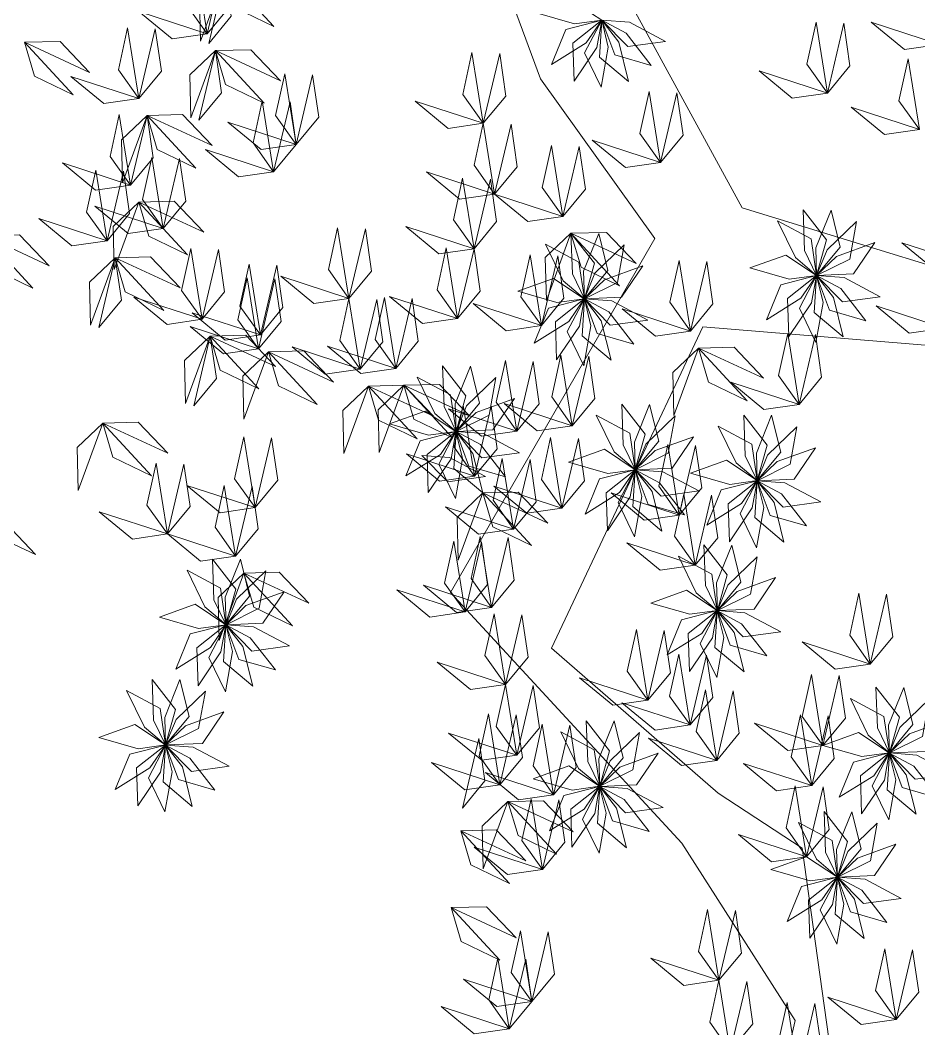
# Model space of a CAD drawing. Header units: millimetres. Extents: x 930 to 6336, y 2219 to 4338.
# Drawn here: x 4420.6 to 4495.7, y 3952.2 to 4036.6 of the extents above; entities that cross this region are included whole.
import ezdxf

# ---------------------------------------------------------------- set-up
doc = ezdxf.new("R2010")
doc.units = ezdxf.units.MM
doc.layers.add('piante', color=102, linetype='Continuous', lineweight=18)

msp = doc.modelspace()

# ---------------------------------------------------------------- linework, layer by layer
at = {"layer": 'piante', "linetype": 'Continuous', "lineweight": 0}
for points in [[(4552.26, 4035.324), (4542.437, 4006.867), (4508.041, 4012.605), (4480.965, 4020.929), (4468.886, 4043.069), (4459.805, 4067.971), (4451.634, 4079.85), (4427.44, 4088.056), (4413.271, 4094.408)], [(4409.917, 4083.002), (4422.823, 4081.03), (4439.874, 4074.56), (4451.103, 4066.885), (4464.092, 4031.721), (4473.645, 4018.343), (4456.56, 3988.74), (4475.901, 3967.746), (4485.395, 3952.927), (4480.129, 3930.055)], [(4488.217, 3951.369), (4485.985, 3967.333), (4478.959, 3971.95), (4465.026, 3984.064), (4477.671, 4010.963), (4512.185, 4008.106), (4543.7, 4002.486)]]:
    msp.add_lwpolyline(points, dxfattribs=at)
at = {"layer": 'piante', "lineweight": 0}
for points in [[(4436.216, 4035.489), (4434.499, 4037.906), (4435.267, 4041.412), (4436.216, 4035.489)], [(4436.216, 4035.489), (4434.499, 4037.906), (4435.267, 4041.412), (4436.216, 4035.489)], [(4436.216, 4035.489), (4438.103, 4037.775), (4437.591, 4041.327), (4436.216, 4035.489)], [(4436.216, 4035.489), (4438.103, 4037.775), (4437.591, 4041.327), (4436.216, 4035.489)], [(4437.721, 4040.507), (4435.575, 4038.462), (4435.66, 4034.875), (4437.721, 4040.507)], [(4436.346, 4034.669), (4438.233, 4036.955), (4437.721, 4040.507), (4436.346, 4034.669)], [(4437.721, 4040.507), (4438.56, 4037.664), (4441.791, 4036.101), (4437.721, 4040.507)], [(4463.651, 4037.251), (4466.927, 4036.311), (4469.213, 4036.624), (4466.644, 4038.332), (4463.651, 4037.251)], [(4436.216, 4035.489), (4433.281, 4035.066), (4430.514, 4037.35), (4436.216, 4035.489)], [(4436.216, 4035.489), (4433.281, 4035.066), (4430.514, 4037.35), (4436.216, 4035.489)], [(4465.025, 4032.903), (4467.915, 4034.709), (4469.212, 4036.617), (4466.224, 4035.85), (4465.025, 4032.903)], [(4466.899, 4031.518), (4468.805, 4034.344), (4469.213, 4036.614), (4466.796, 4034.698), (4466.899, 4031.518)], [(4469.175, 4031.015), (4469.766, 4034.371), (4469.216, 4036.612), (4467.787, 4033.878), (4469.175, 4031.015)], [(4471.458, 4031.481), (4470.633, 4034.788), (4469.22, 4036.611), (4469.026, 4033.532), (4471.458, 4031.481)], [(4473.355, 4032.835), (4471.256, 4035.521), (4469.223, 4036.611), (4470.298, 4033.72), (4473.355, 4032.835)], [(4474.537, 4034.844), (4471.527, 4036.444), (4469.227, 4036.613), (4471.384, 4034.409), (4474.537, 4034.844)], [(4488.084, 4030.521), (4486.368, 4032.938), (4487.136, 4036.443), (4488.084, 4030.521)], [(4488.084, 4030.521), (4489.971, 4032.807), (4489.459, 4036.359), (4488.084, 4030.521)], [(4497.459, 4034.596), (4494.525, 4034.173), (4491.757, 4036.457), (4497.459, 4034.596)], [(4430.506, 4030.057), (4428.79, 4032.474), (4429.558, 4035.979), (4430.506, 4030.057)], [(4430.506, 4030.057), (4432.393, 4032.343), (4431.881, 4035.895), (4430.506, 4030.057)], [(4420.949, 4034.776), (4423.912, 4034.847), (4426.388, 4032.249), (4420.949, 4034.776)], [(4420.949, 4034.776), (4421.788, 4031.933), (4425.019, 4030.37), (4420.949, 4034.776)], [(4436.901, 4034.079), (4434.755, 4032.034), (4434.84, 4028.446), (4436.901, 4034.079)], [(4435.526, 4028.241), (4437.413, 4030.527), (4436.901, 4034.079), (4435.526, 4028.241)], [(4436.901, 4034.079), (4439.864, 4034.15), (4442.34, 4031.552), (4436.901, 4034.079)], [(4436.901, 4034.079), (4437.74, 4031.236), (4440.971, 4029.673), (4436.901, 4034.079)], [(4459.309, 4027.987), (4457.592, 4030.404), (4458.36, 4033.91), (4459.309, 4027.987)], [(4459.309, 4027.987), (4461.196, 4030.273), (4460.684, 4033.825), (4459.309, 4027.987)], [(4495.789, 4027.466), (4494.073, 4029.883), (4494.841, 4033.388), (4495.789, 4027.466)], [(4430.506, 4030.057), (4427.572, 4029.633), (4424.804, 4031.917), (4430.506, 4030.057)], [(4443.661, 4026.22), (4441.945, 4028.637), (4442.713, 4032.142), (4443.661, 4026.22)], [(4443.661, 4026.22), (4445.548, 4028.506), (4445.036, 4032.058), (4443.661, 4026.22)], [(4488.084, 4030.521), (4485.15, 4030.098), (4482.382, 4032.382), (4488.084, 4030.521)], [(4474.127, 4024.714), (4472.411, 4027.131), (4473.179, 4030.637), (4474.127, 4024.714)], [(4474.127, 4024.714), (4476.014, 4027), (4475.502, 4030.552), (4474.127, 4024.714)], [(4441.774, 4023.934), (4440.058, 4026.351), (4440.826, 4029.856), (4441.774, 4023.934)], [(4441.774, 4023.934), (4443.661, 4026.22), (4443.149, 4029.772), (4441.774, 4023.934)], [(4459.309, 4027.987), (4456.375, 4027.564), (4453.607, 4029.848), (4459.309, 4027.987)], [(4429.816, 4022.808), (4428.1, 4025.225), (4428.868, 4028.731), (4429.816, 4022.808)], [(4431.191, 4028.646), (4429.045, 4026.601), (4429.13, 4023.014), (4431.191, 4028.646)], [(4429.816, 4022.808), (4431.703, 4025.094), (4431.191, 4028.646), (4429.816, 4022.808)], [(4431.191, 4028.646), (4434.155, 4028.717), (4436.631, 4026.119), (4431.191, 4028.646)], [(4431.191, 4028.646), (4432.031, 4025.803), (4435.261, 4024.241), (4431.191, 4028.646)], [(4495.789, 4027.466), (4492.855, 4027.043), (4490.087, 4029.327), (4495.789, 4027.466)], [(4443.661, 4026.22), (4440.727, 4025.797), (4437.959, 4028.081), (4443.661, 4026.22)], [(4460.257, 4022.065), (4458.541, 4024.482), (4459.309, 4027.987), (4460.257, 4022.065)], [(4460.257, 4022.065), (4462.144, 4024.351), (4461.632, 4027.903), (4460.257, 4022.065)], [(4465.959, 4020.204), (4464.243, 4022.621), (4465.011, 4026.126), (4465.959, 4020.204)], [(4465.959, 4020.204), (4467.846, 4022.49), (4467.334, 4026.042), (4465.959, 4020.204)], [(4474.127, 4024.714), (4471.193, 4024.291), (4468.425, 4026.575), (4474.127, 4024.714)], [(4432.536, 4019.195), (4430.82, 4021.612), (4431.588, 4025.118), (4432.536, 4019.195)], [(4441.774, 4023.934), (4438.84, 4023.51), (4436.072, 4025.794), (4441.774, 4023.934)], [(4429.816, 4022.808), (4426.882, 4022.385), (4424.114, 4024.669), (4429.816, 4022.808)], [(4432.536, 4019.195), (4434.424, 4021.481), (4433.912, 4025.033), (4432.536, 4019.195)], [(4427.843, 4018.149), (4426.127, 4020.566), (4426.895, 4024.072), (4427.843, 4018.149)], [(4427.843, 4018.149), (4429.73, 4020.436), (4429.218, 4023.987), (4427.843, 4018.149)], [(4460.257, 4022.065), (4457.323, 4021.641), (4454.555, 4023.926), (4460.257, 4022.065)], [(4458.533, 4017.486), (4456.816, 4019.903), (4457.584, 4023.409), (4458.533, 4017.486)], [(4458.533, 4017.486), (4460.42, 4019.773), (4459.908, 4023.324), (4458.533, 4017.486)], [(4465.959, 4020.204), (4463.025, 4019.781), (4460.257, 4022.065), (4465.959, 4020.204)], [(4432.536, 4019.195), (4429.602, 4018.772), (4426.835, 4021.056), (4432.536, 4019.195)], [(4430.502, 4021.398), (4428.355, 4019.353), (4428.44, 4015.765), (4430.502, 4021.398)], [(4430.502, 4021.398), (4433.465, 4021.469), (4435.941, 4018.871), (4430.502, 4021.398)], [(4430.502, 4021.398), (4431.341, 4018.555), (4434.571, 4016.992), (4430.502, 4021.398)], [(4486.058, 4020.747), (4486.177, 4017.34), (4487.181, 4015.264), (4488.011, 4018.234), (4486.058, 4020.747)], [(4488.389, 4020.728), (4487.112, 4017.567), (4487.184, 4015.262), (4489.151, 4017.638), (4488.389, 4020.728)], [(4427.843, 4018.149), (4424.909, 4017.726), (4422.141, 4020.01), (4427.843, 4018.149)], [(4448.078, 4013.334), (4446.362, 4015.751), (4447.13, 4019.256), (4448.078, 4013.334)], [(4458.533, 4017.486), (4455.599, 4017.063), (4452.831, 4019.347), (4458.533, 4017.486)], [(4483.921, 4019.816), (4485.416, 4016.753), (4487.177, 4015.264), (4486.727, 4018.315), (4483.921, 4019.816)], [(4490.51, 4019.762), (4488.058, 4017.395), (4487.187, 4015.259), (4489.95, 4016.63), (4490.51, 4019.762)], [(4417.564, 4018.588), (4420.527, 4018.659), (4423.003, 4016.061), (4417.564, 4018.588)], [(4417.564, 4018.588), (4418.403, 4015.745), (4421.633, 4014.182), (4417.564, 4018.588)], [(4448.078, 4013.334), (4449.965, 4015.62), (4449.453, 4019.172), (4448.078, 4013.334)], [(4466.644, 4018.794), (4464.498, 4016.749), (4464.583, 4013.161), (4466.644, 4018.794)], [(4466.644, 4018.794), (4469.608, 4018.864), (4472.084, 4016.267), (4466.644, 4018.794)], [(4466.644, 4018.794), (4466.763, 4015.387), (4467.767, 4013.311), (4468.597, 4016.281), (4466.644, 4018.794)], [(4466.644, 4018.794), (4467.484, 4015.951), (4470.714, 4014.388), (4466.644, 4018.794)], [(4468.975, 4018.775), (4467.698, 4015.614), (4467.771, 4013.309), (4469.737, 4015.685), (4468.975, 4018.775)], [(4457.158, 4011.648), (4455.441, 4014.065), (4456.209, 4017.571), (4457.158, 4011.648)], [(4464.507, 4017.863), (4466.002, 4014.8), (4467.764, 4013.311), (4467.313, 4016.362), (4464.507, 4017.863)], [(4471.096, 4017.809), (4468.644, 4015.442), (4467.773, 4013.306), (4470.536, 4014.677), (4471.096, 4017.809)], [(4492.055, 4018.018), (4488.852, 4016.852), (4487.188, 4015.255), (4490.269, 4015.384), (4492.055, 4018.018)], [(4500.02, 4016.135), (4497.086, 4015.712), (4494.318, 4017.996), (4500.02, 4016.135)], [(4428.528, 4016.739), (4426.382, 4014.694), (4426.467, 4011.106), (4428.528, 4016.739)], [(4427.153, 4010.901), (4429.04, 4013.187), (4428.528, 4016.739), (4427.153, 4010.901)], [(4428.528, 4016.739), (4431.492, 4016.81), (4433.968, 4014.212), (4428.528, 4016.739)], [(4428.528, 4016.739), (4429.367, 4013.896), (4432.598, 4012.333), (4428.528, 4016.739)], [(4435.793, 4011.588), (4434.077, 4014.005), (4434.845, 4017.51), (4435.793, 4011.588)], [(4435.793, 4011.588), (4437.68, 4013.874), (4437.168, 4017.426), (4435.793, 4011.588)], [(4457.158, 4011.648), (4459.045, 4013.934), (4458.533, 4017.486), (4457.158, 4011.648)], [(4464.169, 4011.059), (4462.452, 4013.476), (4463.22, 4016.982), (4464.169, 4011.059)], [(4464.169, 4011.059), (4466.056, 4013.345), (4465.544, 4016.897), (4464.169, 4011.059)], [(4481.609, 4015.886), (4484.886, 4014.947), (4487.171, 4015.26), (4484.602, 4016.967), (4481.609, 4015.886)], [(4440.666, 4010.279), (4438.95, 4012.696), (4439.718, 4016.201), (4440.666, 4010.279)], [(4440.666, 4010.279), (4442.553, 4012.565), (4442.042, 4016.117), (4440.666, 4010.279)], [(4472.641, 4016.065), (4469.439, 4014.899), (4467.774, 4013.302), (4470.856, 4013.431), (4472.641, 4016.065)], [(4476.632, 4010.593), (4474.916, 4013.009), (4475.684, 4016.515), (4476.632, 4010.593)], [(4476.632, 4010.593), (4478.519, 4012.879), (4478.008, 4016.431), (4476.632, 4010.593)], [(4440.511, 4009.127), (4438.794, 4011.544), (4439.562, 4015.05), (4440.511, 4009.127)], [(4448.078, 4013.334), (4445.144, 4012.91), (4442.376, 4015.194), (4448.078, 4013.334)], [(4462.196, 4013.933), (4465.472, 4012.994), (4467.757, 4013.307), (4465.188, 4015.014), (4462.196, 4013.933)], [(4482.983, 4011.539), (4485.873, 4013.345), (4487.17, 4015.253), (4484.182, 4014.486), (4482.983, 4011.539)], [(4484.857, 4010.153), (4486.763, 4012.979), (4487.172, 4015.249), (4484.754, 4013.334), (4484.857, 4010.153)], [(4487.133, 4009.65), (4487.725, 4013.007), (4487.175, 4015.247), (4485.745, 4012.514), (4487.133, 4009.65)], [(4489.417, 4010.116), (4488.592, 4013.423), (4487.178, 4015.246), (4486.984, 4012.168), (4489.417, 4010.116)], [(4491.313, 4011.471), (4489.215, 4014.157), (4487.182, 4015.247), (4488.257, 4012.355), (4491.313, 4011.471)], [(4492.495, 4013.48), (4489.485, 4015.08), (4487.185, 4015.249), (4489.343, 4013.045), (4492.495, 4013.48)], [(4440.511, 4009.127), (4442.398, 4011.413), (4441.886, 4014.965), (4440.511, 4009.127)], [(4435.793, 4011.588), (4432.859, 4011.164), (4430.091, 4013.448), (4435.793, 4011.588)], [(4449.026, 4007.411), (4447.31, 4009.828), (4448.078, 4013.334), (4449.026, 4007.411)], [(4451.99, 4007.482), (4450.274, 4009.899), (4451.042, 4013.404), (4451.99, 4007.482)], [(4457.158, 4011.648), (4454.224, 4011.225), (4451.456, 4013.509), (4457.158, 4011.648)], [(4451.99, 4007.482), (4453.877, 4009.768), (4453.365, 4013.32), (4451.99, 4007.482)], [(4463.569, 4009.586), (4466.46, 4011.392), (4467.756, 4013.3), (4464.769, 4012.533), (4463.569, 4009.586)], [(4465.444, 4008.2), (4467.349, 4011.026), (4467.758, 4013.296), (4465.34, 4011.381), (4465.444, 4008.2)], [(4449.026, 4007.411), (4450.913, 4009.697), (4450.401, 4013.249), (4449.026, 4007.411)], [(4464.169, 4011.059), (4461.235, 4010.636), (4458.467, 4012.92), (4464.169, 4011.059)], [(4467.719, 4007.697), (4468.311, 4011.054), (4467.761, 4013.294), (4466.331, 4010.561), (4467.719, 4007.697)], [(4470.003, 4008.163), (4469.178, 4011.47), (4467.764, 4013.293), (4467.57, 4010.215), (4470.003, 4008.163)], [(4471.899, 4009.518), (4469.801, 4012.204), (4467.768, 4013.294), (4468.843, 4010.402), (4471.899, 4009.518)], [(4473.081, 4011.527), (4470.072, 4013.127), (4467.771, 4013.296), (4469.929, 4011.092), (4473.081, 4011.527)], [(4476.632, 4010.593), (4473.698, 4010.169), (4470.93, 4012.453), (4476.632, 4010.593)], [(4497.861, 4010.851), (4494.927, 4010.427), (4492.16, 4012.711), (4497.861, 4010.851)], [(4440.666, 4010.279), (4437.732, 4009.856), (4434.964, 4012.14), (4440.666, 4010.279)], [(4440.511, 4009.127), (4437.576, 4008.704), (4434.809, 4010.988), (4440.511, 4009.127)], [(4436.479, 4010.177), (4434.332, 4008.132), (4434.417, 4004.545), (4436.479, 4010.177)], [(4435.103, 4004.339), (4436.99, 4006.626), (4436.479, 4010.177), (4435.103, 4004.339)], [(4436.479, 4010.177), (4439.442, 4010.248), (4441.918, 4007.65), (4436.479, 4010.177)], [(4436.479, 4010.177), (4437.318, 4007.334), (4440.548, 4005.772), (4436.479, 4010.177)], [(4485.715, 4004.466), (4483.999, 4006.883), (4484.767, 4010.388), (4485.715, 4004.466)], [(4485.715, 4004.466), (4487.602, 4006.752), (4487.09, 4010.304), (4485.715, 4004.466)], [(4449.026, 4007.411), (4446.092, 4006.988), (4443.324, 4009.272), (4449.026, 4007.411)], [(4451.99, 4007.482), (4449.056, 4007.058), (4446.288, 4009.342), (4451.99, 4007.482)], [(4477.318, 4009.182), (4475.172, 4007.137), (4475.257, 4003.55), (4477.318, 4009.182)], [(4477.318, 4009.182), (4480.281, 4009.253), (4482.757, 4006.655), (4477.318, 4009.182)], [(4477.318, 4009.182), (4478.157, 4006.339), (4481.387, 4004.776), (4477.318, 4009.182)], [(4441.352, 4008.869), (4439.206, 4006.823), (4439.291, 4003.236), (4441.352, 4008.869)], [(4441.352, 4008.869), (4444.315, 4008.939), (4446.791, 4006.341), (4441.352, 4008.869)], [(4441.352, 4008.869), (4442.191, 4006.025), (4445.421, 4004.463), (4441.352, 4008.869)], [(4466.748, 4002.677), (4465.032, 4005.093), (4465.8, 4008.599), (4466.748, 4002.677)], [(4466.748, 4002.677), (4468.635, 4004.963), (4468.124, 4008.515), (4466.748, 4002.677)], [(4455.908, 4007.69), (4456.027, 4004.283), (4457.031, 4002.206), (4457.861, 4005.177), (4455.908, 4007.69)], [(4458.239, 4007.671), (4456.962, 4004.51), (4457.035, 4002.205), (4459.001, 4004.581), (4458.239, 4007.671)], [(4462.102, 4002.228), (4460.386, 4004.645), (4461.154, 4008.15), (4462.102, 4002.228)], [(4462.102, 4002.228), (4463.989, 4004.514), (4463.477, 4008.066), (4462.102, 4002.228)], [(4453.771, 4006.759), (4455.266, 4003.696), (4457.028, 4002.207), (4456.577, 4005.258), (4453.771, 4006.759)], [(4460.36, 4006.705), (4457.908, 4004.338), (4457.037, 4002.202), (4459.8, 4003.573), (4460.36, 4006.705)], [(4449.711, 4006.001), (4447.565, 4003.956), (4447.65, 4000.368), (4449.711, 4006.001)], [(4449.711, 4006.001), (4452.675, 4006.071), (4455.151, 4003.474), (4449.711, 4006.001)], [(4449.711, 4006.001), (4450.551, 4003.158), (4453.781, 4001.595), (4449.711, 4006.001)], [(4452.675, 4006.071), (4450.529, 4004.026), (4450.614, 4000.439), (4452.675, 4006.071)], [(4452.675, 4006.071), (4455.639, 4006.142), (4458.115, 4003.544), (4452.675, 4006.071)], [(4452.675, 4006.071), (4453.514, 4003.228), (4456.745, 4001.666), (4452.675, 4006.071)], [(4485.715, 4004.466), (4482.781, 4004.043), (4480.013, 4006.327), (4485.715, 4004.466)], [(4461.906, 4004.961), (4458.703, 4003.795), (4457.038, 4002.198), (4460.12, 4002.327), (4461.906, 4004.961)], [(4462.102, 4002.228), (4459.168, 4001.805), (4456.4, 4004.089), (4462.102, 4002.228)], [(4458.582, 3998.469), (4456.865, 4000.886), (4457.633, 4004.392), (4458.582, 3998.469)], [(4458.582, 3998.469), (4460.469, 4000.756), (4459.957, 4004.307), (4458.582, 3998.469)], [(4466.748, 4002.677), (4463.814, 4002.253), (4461.046, 4004.537), (4466.748, 4002.677)], [(4470.891, 4004.492), (4471.01, 4001.086), (4472.014, 3999.009), (4472.844, 4001.98), (4470.891, 4004.492)], [(4473.221, 4004.473), (4471.945, 4001.313), (4472.017, 3999.008), (4473.983, 4001.384), (4473.221, 4004.473)], [(4451.46, 4002.829), (4454.736, 4001.89), (4457.021, 4002.203), (4454.452, 4003.91), (4451.46, 4002.829)], [(4468.754, 4003.562), (4470.248, 4000.498), (4472.01, 3999.01), (4471.56, 4002.061), (4468.754, 4003.562)], [(4475.343, 4003.508), (4472.891, 4001.14), (4472.019, 3999.005), (4474.782, 4000.376), (4475.343, 4003.508)], [(4481.091, 4003.573), (4481.21, 4000.167), (4482.214, 3998.09), (4483.044, 4001.061), (4481.091, 4003.573)], [(4483.421, 4003.554), (4482.145, 4000.394), (4482.217, 3998.088), (4484.184, 4000.465), (4483.421, 4003.554)], [(4427.495, 4002.906), (4425.349, 4000.861), (4425.434, 3997.274), (4427.495, 4002.906)], [(4427.495, 4002.906), (4430.459, 4002.977), (4432.935, 4000.379), (4427.495, 4002.906)], [(4427.495, 4002.906), (4428.335, 4000.063), (4431.565, 3998.5), (4427.495, 4002.906)], [(4478.954, 4002.642), (4480.448, 3999.579), (4482.21, 3998.09), (4481.76, 4001.142), (4478.954, 4002.642)], [(4485.543, 4002.589), (4483.091, 4000.221), (4482.22, 3998.085), (4484.982, 3999.457), (4485.543, 4002.589)], [(4440.228, 3995.827), (4438.511, 3998.244), (4439.279, 4001.75), (4440.228, 3995.827)], [(4440.228, 3995.827), (4442.115, 3998.114), (4441.603, 4001.666), (4440.228, 3995.827)], [(4452.833, 3998.481), (4455.724, 4000.288), (4457.02, 4002.196), (4454.033, 4001.429), (4452.833, 3998.481)], [(4454.708, 3997.096), (4456.613, 3999.922), (4457.022, 4002.192), (4454.604, 4000.277), (4454.708, 3997.096)], [(4456.983, 3996.593), (4457.575, 3999.95), (4457.025, 4002.19), (4455.596, 3999.457), (4456.983, 3996.593)], [(4459.267, 3997.059), (4458.442, 4000.366), (4457.028, 4002.189), (4456.834, 3999.111), (4459.267, 3997.059)], [(4461.163, 3998.414), (4459.065, 4001.099), (4457.032, 4002.189), (4458.107, 3999.298), (4461.163, 3998.414)], [(4462.345, 4000.423), (4459.336, 4002.023), (4457.035, 4002.191), (4459.193, 3999.988), (4462.345, 4000.423)], [(4465.887, 3995.778), (4464.17, 3998.195), (4464.938, 4001.701), (4465.887, 3995.778)], [(4465.887, 3995.778), (4467.774, 3998.065), (4467.262, 4001.617), (4465.887, 3995.778)], [(4476.888, 4001.764), (4473.685, 4000.598), (4472.02, 3999.001), (4475.102, 3999.13), (4476.888, 4001.764)], [(4466.442, 3999.632), (4469.719, 3998.693), (4472.004, 3999.006), (4469.435, 4000.713), (4466.442, 3999.632)], [(4475.693, 3995.195), (4473.977, 3997.612), (4474.745, 4001.118), (4475.693, 3995.195)], [(4475.693, 3995.195), (4477.581, 3997.482), (4477.069, 4001.034), (4475.693, 3995.195)], [(4487.088, 4000.844), (4483.885, 3999.678), (4482.22, 3998.082), (4485.302, 3998.211), (4487.088, 4000.844)], [(4458.582, 3998.469), (4455.648, 3998.046), (4452.88, 4000.33), (4458.582, 3998.469)], [(4459.489, 3998.43), (4456.48, 4000.03), (4454.179, 4000.199), (4456.337, 3997.995), (4459.489, 3998.43)], [(4461.844, 3994.031), (4460.128, 3996.448), (4460.896, 3999.953), (4461.844, 3994.031)], [(4461.844, 3994.031), (4463.731, 3996.317), (4463.22, 3999.869), (4461.844, 3994.031)], [(4476.642, 3998.713), (4479.919, 3997.773), (4482.204, 3998.086), (4479.635, 3999.793), (4476.642, 3998.713)], [(4432.895, 3993.626), (4431.178, 3996.043), (4431.946, 3999.549), (4432.895, 3993.626)], [(4432.895, 3993.626), (4434.782, 3995.912), (4434.27, 3999.464), (4432.895, 3993.626)], [(4467.816, 3995.284), (4470.706, 3997.091), (4472.003, 3998.998), (4469.015, 3998.232), (4467.816, 3995.284)], [(4469.69, 3993.899), (4471.596, 3996.725), (4472.004, 3998.995), (4469.587, 3997.079), (4469.69, 3993.899)], [(4471.966, 3993.396), (4472.557, 3996.753), (4472.007, 3998.993), (4470.578, 3996.259), (4471.966, 3993.396)], [(4474.249, 3993.862), (4473.425, 3997.169), (4472.011, 3998.992), (4471.817, 3995.913), (4474.249, 3993.862)], [(4476.146, 3995.216), (4474.047, 3997.902), (4472.015, 3998.992), (4473.09, 3996.101), (4476.146, 3995.216)], [(4477.328, 3997.225), (4474.318, 3998.825), (4472.018, 3998.994), (4474.176, 3996.79), (4477.328, 3997.225)], [(4440.228, 3995.827), (4437.294, 3995.404), (4434.526, 3997.688), (4440.228, 3995.827)], [(4438.597, 3991.765), (4436.88, 3994.182), (4437.648, 3997.688), (4438.597, 3991.765)], [(4438.597, 3991.765), (4440.484, 3994.052), (4439.972, 3997.603), (4438.597, 3991.765)], [(4465.887, 3995.778), (4462.953, 3995.355), (4460.185, 3997.639), (4465.887, 3995.778)], [(4478.016, 3994.365), (4480.906, 3996.171), (4482.203, 3998.079), (4479.215, 3997.312), (4478.016, 3994.365)], [(4479.89, 3992.98), (4481.796, 3995.806), (4482.204, 3998.076), (4479.787, 3996.16), (4479.89, 3992.98)], [(4482.166, 3992.477), (4482.758, 3995.833), (4482.207, 3998.073), (4480.778, 3995.34), (4482.166, 3992.477)], [(4484.449, 3992.943), (4483.625, 3996.25), (4482.211, 3998.072), (4482.017, 3994.994), (4484.449, 3992.943)], [(4486.346, 3994.297), (4484.247, 3996.983), (4482.215, 3998.073), (4483.29, 3995.182), (4486.346, 3994.297)], [(4487.528, 3996.306), (4484.518, 3997.906), (4482.218, 3998.075), (4484.376, 3995.871), (4487.528, 3996.306)], [(4459.267, 3997.059), (4457.121, 3995.014), (4457.206, 3991.427), (4459.267, 3997.059)], [(4459.267, 3997.059), (4462.23, 3997.13), (4464.706, 3994.532), (4459.267, 3997.059)], [(4459.267, 3997.059), (4460.106, 3994.216), (4463.337, 3992.653), (4459.267, 3997.059)], [(4475.693, 3995.195), (4472.759, 3994.772), (4469.992, 3997.056), (4475.693, 3995.195)], [(4477.026, 3991.026), (4475.309, 3993.443), (4476.077, 3996.948), (4477.026, 3991.026)], [(4477.026, 3991.026), (4478.913, 3993.312), (4478.401, 3996.864), (4477.026, 3991.026)], [(4461.844, 3994.031), (4458.91, 3993.608), (4456.142, 3995.892), (4461.844, 3994.031)], [(4432.895, 3993.626), (4429.961, 3993.203), (4427.193, 3995.487), (4432.895, 3993.626)], [(4416.434, 3994.433), (4419.398, 3994.504), (4421.874, 3991.906), (4416.434, 3994.433)], [(4438.597, 3991.765), (4435.663, 3991.342), (4432.895, 3993.626), (4438.597, 3991.765)], [(4460.009, 3987.481), (4458.293, 3989.898), (4459.061, 3993.403), (4460.009, 3987.481)], [(4460.009, 3987.481), (4461.896, 3989.767), (4461.384, 3993.319), (4460.009, 3987.481)], [(4457.783, 3987.1), (4456.066, 3989.517), (4456.834, 3993.023), (4457.783, 3987.1)], [(4457.783, 3987.1), (4459.67, 3989.386), (4459.158, 3992.938), (4457.783, 3987.1)], [(4477.026, 3991.026), (4474.092, 3990.602), (4471.324, 3992.887), (4477.026, 3991.026)], [(4477.76, 3992.707), (4477.879, 3989.3), (4478.883, 3987.224), (4479.713, 3990.194), (4477.76, 3992.707)], [(4480.09, 3992.688), (4478.814, 3989.527), (4478.886, 3987.222), (4480.852, 3989.598), (4480.09, 3992.688)], [(4436.668, 3991.523), (4436.787, 3988.116), (4437.791, 3986.04), (4438.621, 3989.01), (4436.668, 3991.523)], [(4438.998, 3991.504), (4437.722, 3988.343), (4437.794, 3986.038), (4439.761, 3988.414), (4438.998, 3991.504)], [(4475.623, 3991.776), (4477.117, 3988.713), (4478.879, 3987.224), (4478.429, 3990.275), (4475.623, 3991.776)], [(4482.212, 3991.723), (4479.76, 3989.355), (4478.889, 3987.219), (4481.651, 3988.59), (4482.212, 3991.723)], [(4434.531, 3990.592), (4436.025, 3987.529), (4437.787, 3986.04), (4437.337, 3989.091), (4434.531, 3990.592)], [(4441.12, 3990.538), (4438.668, 3988.171), (4437.797, 3986.035), (4440.559, 3987.406), (4441.12, 3990.538)], [(4439.282, 3990.355), (4437.136, 3988.31), (4437.221, 3984.722), (4439.282, 3990.355)], [(4439.282, 3990.355), (4442.245, 3990.426), (4444.721, 3987.828), (4439.282, 3990.355)], [(4439.282, 3990.355), (4440.121, 3987.512), (4443.352, 3985.949), (4439.282, 3990.355)], [(4483.757, 3989.978), (4480.554, 3988.812), (4478.889, 3987.215), (4481.971, 3987.344), (4483.757, 3989.978)], [(4457.783, 3987.1), (4454.849, 3986.677), (4452.081, 3988.961), (4457.783, 3987.1)], [(4460.009, 3987.481), (4457.075, 3987.057), (4454.307, 3989.341), (4460.009, 3987.481)], [(4473.311, 3987.846), (4476.588, 3986.907), (4478.873, 3987.22), (4476.304, 3988.927), (4473.311, 3987.846)], [(4442.665, 3988.794), (4439.462, 3987.628), (4437.798, 3986.031), (4440.879, 3986.16), (4442.665, 3988.794)], [(4491.668, 3982.742), (4489.951, 3985.159), (4490.719, 3988.664), (4491.668, 3982.742)], [(4491.668, 3982.742), (4493.555, 3985.028), (4493.043, 3988.58), (4491.668, 3982.742)], [(4432.219, 3986.662), (4435.496, 3985.723), (4437.781, 3986.036), (4435.212, 3987.743), (4432.219, 3986.662)], [(4474.685, 3983.499), (4477.575, 3985.305), (4478.872, 3987.213), (4475.884, 3986.446), (4474.685, 3983.499)], [(4476.559, 3982.113), (4478.465, 3984.939), (4478.873, 3987.209), (4476.456, 3985.294), (4476.559, 3982.113)], [(4478.835, 3981.61), (4479.427, 3984.967), (4478.876, 3987.207), (4477.447, 3984.474), (4478.835, 3981.61)], [(4481.118, 3982.076), (4480.294, 3985.383), (4478.88, 3987.206), (4478.686, 3984.128), (4481.118, 3982.076)], [(4483.015, 3983.431), (4480.916, 3986.117), (4478.884, 3987.207), (4479.959, 3984.316), (4483.015, 3983.431)], [(4484.197, 3985.44), (4481.187, 3987.04), (4478.887, 3987.209), (4481.045, 3985.005), (4484.197, 3985.44)], [(4461.166, 3981.03), (4459.45, 3983.447), (4460.218, 3986.952), (4461.166, 3981.03)], [(4461.166, 3981.03), (4463.053, 3983.316), (4462.541, 3986.868), (4461.166, 3981.03)], [(4433.593, 3982.315), (4436.483, 3984.121), (4437.78, 3986.029), (4434.792, 3985.262), (4433.593, 3982.315)], [(4435.467, 3980.929), (4437.373, 3983.755), (4437.782, 3986.025), (4435.364, 3984.11), (4435.467, 3980.929)], [(4437.743, 3980.426), (4438.335, 3983.783), (4437.784, 3986.023), (4436.355, 3983.29), (4437.743, 3980.426)], [(4440.027, 3980.892), (4439.202, 3984.199), (4437.788, 3986.022), (4437.594, 3982.944), (4440.027, 3980.892)], [(4441.923, 3982.247), (4439.825, 3984.933), (4437.792, 3986.023), (4438.867, 3983.131), (4441.923, 3982.247)], [(4443.105, 3984.256), (4440.095, 3985.856), (4437.795, 3986.025), (4439.953, 3983.821), (4443.105, 3984.256)], [(4473.068, 3979.719), (4471.352, 3982.136), (4472.12, 3985.642), (4473.068, 3979.719)], [(4473.068, 3979.719), (4474.956, 3982.006), (4474.444, 3985.557), (4473.068, 3979.719)], [(4491.668, 3982.742), (4488.734, 3982.318), (4485.966, 3984.602), (4491.668, 3982.742)], [(4476.607, 3977.644), (4474.89, 3980.061), (4475.658, 3983.567), (4476.607, 3977.644)], [(4476.607, 3977.644), (4478.494, 3979.93), (4477.982, 3983.482), (4476.607, 3977.644)], [(4461.166, 3981.03), (4458.232, 3980.606), (4455.464, 3982.89), (4461.166, 3981.03)], [(4431.612, 3981.459), (4431.731, 3978.053), (4432.735, 3975.976), (4433.565, 3978.947), (4431.612, 3981.459)], [(4433.943, 3981.44), (4432.666, 3978.28), (4432.739, 3975.974), (4434.705, 3978.351), (4433.943, 3981.44)], [(4473.068, 3979.719), (4470.134, 3979.296), (4467.367, 3981.58), (4473.068, 3979.719)], [(4487.701, 3975.936), (4485.985, 3978.352), (4486.753, 3981.858), (4487.701, 3975.936)], [(4487.701, 3975.936), (4489.588, 3978.222), (4489.076, 3981.774), (4487.701, 3975.936)], [(4429.476, 3980.529), (4430.97, 3977.465), (4432.732, 3975.976), (4432.281, 3979.028), (4429.476, 3980.529)], [(4436.064, 3980.475), (4433.613, 3978.107), (4432.741, 3975.971), (4435.504, 3977.343), (4436.064, 3980.475)], [(4462.114, 3975.107), (4460.398, 3977.524), (4461.166, 3981.03), (4462.114, 3975.107)], [(4462.114, 3975.107), (4464.001, 3977.393), (4463.489, 3980.945), (4462.114, 3975.107)], [(4478.83, 3974.667), (4477.113, 3977.084), (4477.881, 3980.59), (4478.83, 3974.667)], [(4478.83, 3974.667), (4480.717, 3976.953), (4480.205, 3980.505), (4478.83, 3974.667)], [(4492.15, 3980.796), (4492.269, 3977.39), (4493.273, 3975.313), (4494.103, 3978.284), (4492.15, 3980.796)], [(4494.48, 3980.777), (4493.204, 3977.617), (4493.276, 3975.311), (4495.243, 3977.688), (4494.48, 3980.777)], [(4490.013, 3979.865), (4491.507, 3976.802), (4493.269, 3975.313), (4492.819, 3978.365), (4490.013, 3979.865)], [(4496.602, 3979.812), (4494.15, 3977.444), (4493.279, 3975.308), (4496.041, 3976.68), (4496.602, 3979.812)], [(4437.61, 3978.73), (4434.407, 3977.564), (4432.742, 3975.968), (4435.824, 3976.097), (4437.61, 3978.73)], [(4476.607, 3977.644), (4473.673, 3977.221), (4470.905, 3979.505), (4476.607, 3977.644)], [(4460.688, 3972.644), (4458.972, 3975.061), (4459.74, 3978.566), (4460.688, 3972.644)], [(4460.688, 3972.644), (4462.575, 3974.93), (4462.063, 3978.482), (4460.688, 3972.644)], [(4467.924, 3978), (4468.043, 3974.593), (4469.047, 3972.517), (4469.877, 3975.487), (4467.924, 3978)], [(4470.255, 3977.981), (4468.978, 3974.82), (4469.05, 3972.515), (4471.017, 3974.891), (4470.255, 3977.981)], [(4486.776, 3972.565), (4485.059, 3974.982), (4485.827, 3978.487), (4486.776, 3972.565)], [(4486.776, 3972.565), (4488.663, 3974.851), (4488.151, 3978.403), (4486.776, 3972.565)], [(4498.147, 3978.067), (4494.944, 3976.901), (4493.28, 3975.305), (4496.361, 3975.434), (4498.147, 3978.067)], [(4427.164, 3976.599), (4430.44, 3975.659), (4432.726, 3975.972), (4430.157, 3977.68), (4427.164, 3976.599)], [(4465.184, 3971.799), (4463.468, 3974.216), (4464.236, 3977.721), (4465.184, 3971.799)], [(4465.184, 3971.799), (4467.071, 3974.085), (4466.559, 3977.637), (4465.184, 3971.799)], [(4465.787, 3977.069), (4467.282, 3974.006), (4469.043, 3972.517), (4468.593, 3975.568), (4465.787, 3977.069)], [(4472.376, 3977.015), (4469.924, 3974.648), (4469.053, 3972.512), (4471.816, 3973.883), (4472.376, 3977.015)], [(4487.701, 3975.936), (4484.767, 3975.512), (4481.999, 3977.796), (4487.701, 3975.936)], [(4487.701, 3975.936), (4490.978, 3974.996), (4493.263, 3975.309), (4490.694, 3977.016), (4487.701, 3975.936)], [(4462.114, 3975.107), (4459.18, 3974.684), (4456.412, 3976.968), (4462.114, 3975.107)], [(4457.562, 3970.668), (4459.45, 3972.955), (4458.938, 3976.506), (4457.562, 3970.668)], [(4478.83, 3974.667), (4475.895, 3974.244), (4473.128, 3976.528), (4478.83, 3974.667)], [(4428.537, 3972.251), (4431.428, 3974.057), (4432.724, 3975.965), (4429.737, 3975.198), (4428.537, 3972.251)], [(4430.412, 3970.866), (4432.317, 3973.692), (4432.726, 3975.962), (4430.309, 3974.046), (4430.412, 3970.866)], [(4432.687, 3970.363), (4433.279, 3973.719), (4432.729, 3975.96), (4431.3, 3973.226), (4432.687, 3970.363)], [(4434.971, 3970.829), (4434.146, 3974.136), (4432.732, 3975.959), (4432.539, 3972.88), (4434.971, 3970.829)], [(4436.868, 3972.183), (4434.769, 3974.869), (4432.736, 3975.959), (4433.811, 3973.068), (4436.868, 3972.183)], [(4438.049, 3974.192), (4435.04, 3975.792), (4432.739, 3975.961), (4434.897, 3973.757), (4438.049, 3974.192)], [(4460.688, 3972.644), (4457.754, 3972.221), (4454.986, 3974.505), (4460.688, 3972.644)], [(4473.921, 3975.271), (4470.719, 3974.105), (4469.054, 3972.508), (4472.135, 3972.637), (4473.921, 3975.271)], [(4489.075, 3971.588), (4491.965, 3973.394), (4493.262, 3975.302), (4490.274, 3974.535), (4489.075, 3971.588)], [(4490.949, 3970.203), (4492.855, 3973.029), (4493.264, 3975.299), (4490.846, 3973.383), (4490.949, 3970.203)], [(4493.225, 3969.7), (4493.817, 3973.056), (4493.266, 3975.296), (4491.837, 3972.563), (4493.225, 3969.7)], [(4495.508, 3970.166), (4494.684, 3973.473), (4493.27, 3975.295), (4493.076, 3972.217), (4495.508, 3970.166)], [(4497.405, 3971.52), (4495.307, 3974.206), (4493.274, 3975.296), (4494.349, 3972.405), (4497.405, 3971.52)], [(4498.587, 3973.529), (4495.577, 3975.129), (4493.277, 3975.298), (4495.435, 3973.094), (4498.587, 3973.529)], [(4465.184, 3971.799), (4462.25, 3971.376), (4459.482, 3973.66), (4465.184, 3971.799)], [(4463.475, 3973.139), (4466.752, 3972.2), (4469.037, 3972.513), (4466.468, 3974.22), (4463.475, 3973.139)], [(4486.776, 3972.565), (4483.842, 3972.142), (4481.074, 3974.426), (4486.776, 3972.565)], [(4464.849, 3968.792), (4467.739, 3970.598), (4469.036, 3972.506), (4466.048, 3971.739), (4464.849, 3968.792)], [(4466.723, 3967.406), (4468.629, 3970.232), (4469.038, 3972.502), (4466.62, 3970.587), (4466.723, 3967.406)], [(4468.999, 3966.903), (4469.591, 3970.26), (4469.041, 3972.5), (4467.611, 3969.767), (4468.999, 3966.903)], [(4471.283, 3967.369), (4470.458, 3970.676), (4469.044, 3972.499), (4468.85, 3969.421), (4471.283, 3967.369)], [(4473.179, 3968.724), (4471.081, 3971.409), (4469.048, 3972.499), (4470.123, 3969.608), (4473.179, 3968.724)], [(4474.361, 3970.733), (4471.351, 3972.333), (4469.051, 3972.501), (4471.209, 3970.298), (4474.361, 3970.733)], [(4486.352, 3966.619), (4484.635, 3969.036), (4485.403, 3972.541), (4486.352, 3966.619)], [(4486.352, 3966.619), (4488.239, 3968.905), (4487.727, 3972.457), (4486.352, 3966.619)], [(4461.373, 3971.234), (4459.227, 3969.189), (4459.312, 3965.601), (4461.373, 3971.234)], [(4461.373, 3971.234), (4464.337, 3971.304), (4466.813, 3968.707), (4461.373, 3971.234)], [(4461.373, 3971.234), (4462.213, 3968.391), (4465.443, 3966.828), (4461.373, 3971.234)], [(4464.255, 3965.549), (4462.539, 3967.966), (4463.307, 3971.471), (4464.255, 3965.549)], [(4464.255, 3965.549), (4466.142, 3967.835), (4465.63, 3971.387), (4464.255, 3965.549)], [(4487.808, 3970.399), (4487.927, 3966.992), (4488.931, 3964.916), (4489.76, 3967.886), (4487.808, 3970.399)], [(4490.138, 3970.38), (4488.862, 3967.219), (4488.934, 3964.914), (4490.9, 3967.29), (4490.138, 3970.38)], [(4485.671, 3969.468), (4487.165, 3966.405), (4488.927, 3964.916), (4488.477, 3967.967), (4485.671, 3969.468)], [(4492.26, 3969.414), (4489.808, 3967.047), (4488.936, 3964.911), (4491.699, 3966.282), (4492.26, 3969.414)], [(4457.429, 3968.795), (4460.392, 3968.865), (4462.868, 3966.268), (4457.429, 3968.795)], [(4457.429, 3968.795), (4458.268, 3965.952), (4461.499, 3964.389), (4457.429, 3968.795)], [(4486.352, 3966.619), (4483.418, 3966.196), (4480.65, 3968.48), (4486.352, 3966.619)], [(4464.255, 3965.549), (4461.321, 3965.125), (4458.553, 3967.409), (4464.255, 3965.549)], [(4493.805, 3967.67), (4490.602, 3966.504), (4488.937, 3964.907), (4492.019, 3965.036), (4493.805, 3967.67)], [(4483.359, 3965.538), (4486.636, 3964.599), (4488.921, 3964.912), (4486.352, 3966.619), (4483.359, 3965.538)], [(4484.733, 3961.191), (4487.623, 3962.997), (4488.92, 3964.905), (4485.932, 3964.138), (4484.733, 3961.191)], [(4486.607, 3959.805), (4488.513, 3962.631), (4488.921, 3964.901), (4486.504, 3962.986), (4486.607, 3959.805)], [(4488.883, 3959.302), (4489.474, 3962.659), (4488.924, 3964.899), (4487.495, 3962.166), (4488.883, 3959.302)], [(4491.166, 3959.768), (4490.342, 3963.075), (4488.928, 3964.898), (4488.734, 3961.82), (4491.166, 3959.768)], [(4493.063, 3961.123), (4490.964, 3963.809), (4488.931, 3964.899), (4490.006, 3962.007), (4493.063, 3961.123)], [(4494.245, 3963.132), (4491.235, 3964.732), (4488.935, 3964.901), (4491.093, 3962.697), (4494.245, 3963.132)], [(4456.609, 3962.366), (4459.572, 3962.437), (4462.048, 3959.839), (4456.609, 3962.366)], [(4456.609, 3962.366), (4457.448, 3959.523), (4460.679, 3957.961), (4456.609, 3962.366)], [(4479.017, 3956.275), (4477.3, 3958.692), (4478.068, 3962.197), (4479.017, 3956.275)], [(4479.017, 3956.275), (4480.904, 3958.561), (4480.392, 3962.113), (4479.017, 3956.275)], [(4463.369, 3954.507), (4461.653, 3956.924), (4462.421, 3960.43), (4463.369, 3954.507)], [(4463.369, 3954.507), (4465.256, 3956.793), (4464.744, 3960.345), (4463.369, 3954.507)], [(4493.835, 3953.002), (4492.119, 3955.419), (4492.887, 3958.924), (4493.835, 3953.002)], [(4493.835, 3953.002), (4495.722, 3955.288), (4495.21, 3958.84), (4493.835, 3953.002)], [(4461.482, 3952.221), (4459.766, 3954.638), (4460.534, 3958.143), (4461.482, 3952.221)], [(4461.482, 3952.221), (4463.369, 3954.507), (4462.857, 3958.059), (4461.482, 3952.221)], [(4479.017, 3956.275), (4476.083, 3955.851), (4473.315, 3958.135), (4479.017, 3956.275)], [(4463.369, 3954.507), (4460.435, 3954.084), (4457.667, 3956.368), (4463.369, 3954.507)], [(4479.965, 3950.352), (4478.249, 3952.769), (4479.017, 3956.275), (4479.965, 3950.352)], [(4479.965, 3950.352), (4481.852, 3952.638), (4481.34, 3956.19), (4479.965, 3950.352)], [(4485.667, 3948.491), (4483.951, 3950.908), (4484.719, 3954.414), (4485.667, 3948.491)], [(4485.667, 3948.491), (4487.554, 3950.778), (4487.042, 3954.329), (4485.667, 3948.491)], [(4493.835, 3953.002), (4490.901, 3952.578), (4488.133, 3954.862), (4493.835, 3953.002)], [(4461.482, 3952.221), (4458.548, 3951.798), (4455.78, 3954.082), (4461.482, 3952.221)]]:
    msp.add_lwpolyline(points, dxfattribs=at)

doc.saveas('drawing.dxf')
